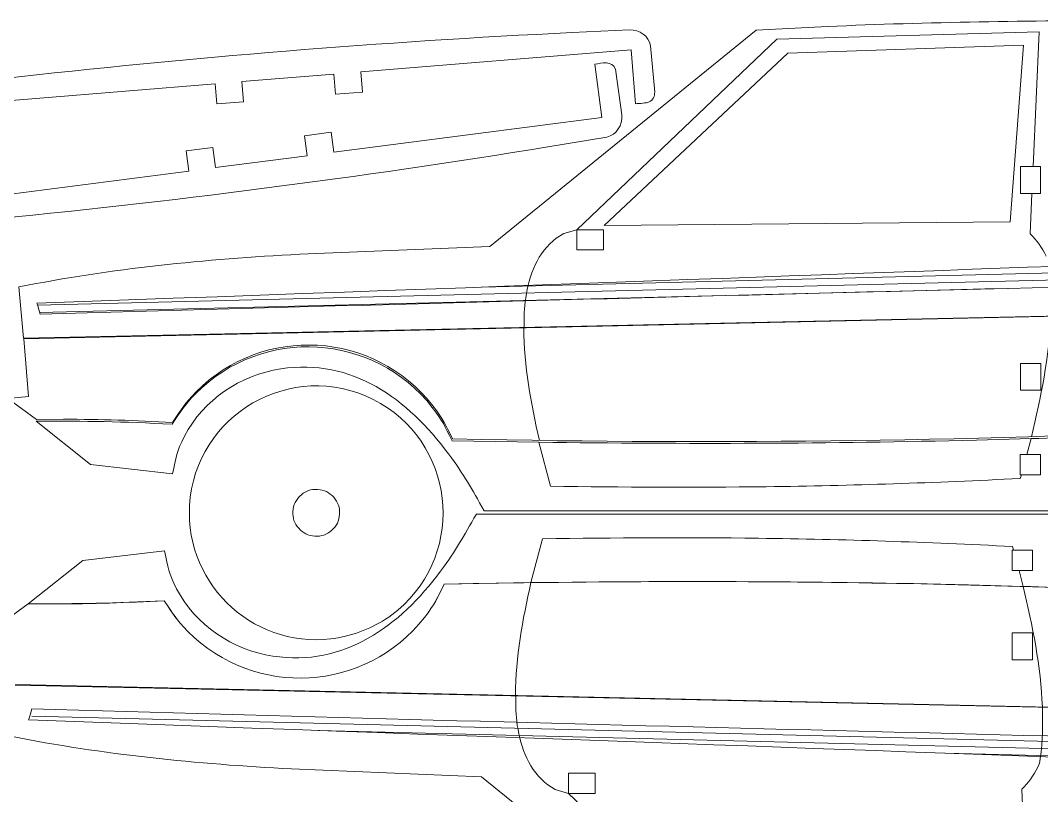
# Model space of a CAD drawing. Header units: centimetres. Extents: x -29.2 to 29, y -19.2 to 19.
# Drawn here: x -22.7 to -9.8, y -10.05 to -0.26 of the extents above; entities that cross this region are included whole.
import ezdxf

# ---------------------------------------------------------------- set-up
doc = ezdxf.new("R2010")
doc.units = ezdxf.units.CM
doc.header["$MEASUREMENT"] = 0
doc.layers.add('Camada 1', color=7, linetype='Continuous')

msp = doc.modelspace()

# ---------------------------------------------------------------- linework, layer by layer
at = {"layer": 'Camada 1', "color": 3, "lineweight": 9}
for points in [[(-13.40268, -0.38689), (-13.40268, -0.38689), (-16.76934, -3.11758), (-16.76934, -3.11758)], [(-15.00537, -0.38439), (-15.00537, -0.38439), (-15.72865, -0.417), (-15.72865, -0.417)], [(-14.73707, -0.58374), (-14.76402, -0.4584), (-14.87208, -0.38035), (-15.00537, -0.38439)], [(-12.50204, -0.34081), (-12.50204, -0.34081), (-13.40268, -0.38689), (-13.40268, -0.38689)], [(-8.6685, -0.2641), (-9.93508, -0.26752), (-11.2374, -0.28409), (-12.50204, -0.34081)], [(-15.72865, -0.417), (-18.13028, -0.53312), (-20.55503, -0.72979), (-22.94397, -1.00224)], [(-18.39904, -0.9145), (-18.39904, -0.9145), (-14.98488, -0.63703), (-14.98488, -0.63703)], [(-14.98488, -0.63703), (-14.98488, -0.63703), (-14.92978, -1.31632), (-14.92978, -1.31632)], [(-14.68594, -1.16834), (-14.68594, -1.16834), (-14.73707, -0.58374), (-14.73707, -0.58374)], [(-13.00426, -0.67872), (-13.00426, -0.67872), (-10.02743, -0.57508), (-10.02743, -0.57508)], [(-10.02743, -0.57508), (-10.02743, -0.57508), (-10.1934, -2.80946), (-10.1934, -2.80946)], [(-15.18218, -0.87819), (-15.22816, -0.76636), (-15.35115, -0.80474), (-15.44287, -0.81658)], [(-15.32216, -2.85214), (-15.32216, -2.85214), (-13.00426, -0.67872), (-13.00426, -0.67872)], [(-15.44287, -0.81658), (-15.44287, -0.81658), (-15.35577, -1.49097), (-15.35577, -1.49097)], [(-15.10288, -1.45831), (-15.10288, -1.45831), (-15.18218, -0.87819), (-15.18218, -0.87819)], [(-19.90169, -1.03638), (-19.90169, -1.03638), (-18.73791, -0.94198), (-18.73791, -0.94198)], [(-18.73791, -0.94198), (-18.73791, -0.94198), (-18.7173, -1.19614), (-18.7173, -1.19614)], [(-18.37842, -1.16866), (-18.37842, -1.16866), (-18.39904, -0.9145), (-18.39904, -0.9145)], [(-23.64245, -1.34078), (-23.64245, -1.34078), (-20.24051, -1.06407), (-20.24051, -1.06407)], [(-20.24051, -1.06407), (-20.24051, -1.06407), (-20.21989, -1.31824), (-20.21989, -1.31824)], [(-19.88102, -1.29054), (-19.88102, -1.29054), (-19.90169, -1.03638), (-19.90169, -1.03638)], [(-18.7173, -1.19614), (-18.7173, -1.19614), (-18.37842, -1.16866), (-18.37842, -1.16866)], [(-14.75479, -1.29237), (-14.70815, -1.26844), (-14.68327, -1.22098), (-14.68594, -1.16834)], [(-20.21989, -1.31824), (-20.21989, -1.31824), (-19.88102, -1.29054), (-19.88102, -1.29054)], [(-14.92978, -1.31632), (-14.8794, -1.31185), (-14.79055, -1.31072), (-14.75479, -1.29237)], [(-15.35577, -1.49097), (-15.35577, -1.49097), (-18.74075, -1.92889), (-18.74075, -1.92889)], [(-15.29039, -1.73744), (-15.16711, -1.70474), (-15.09013, -1.58973), (-15.10288, -1.45831)], [(-18.77341, -1.67599), (-18.77341, -1.67599), (-19.11058, -1.71975), (-19.11058, -1.71975)], [(-18.74075, -1.92889), (-18.74075, -1.92889), (-18.77341, -1.67599), (-18.77341, -1.67599)], [(-19.11058, -1.71975), (-19.11058, -1.71975), (-19.07787, -1.97265), (-19.07787, -1.97265)], [(-16.03739, -1.8623), (-16.03739, -1.8623), (-15.29039, -1.73744), (-15.29039, -1.73744)], [(-23.21679, -2.78946), (-20.82314, -2.5594), (-18.41095, -2.24789), (-16.03739, -1.8623)], [(-20.26851, -1.8693), (-20.26851, -1.8693), (-20.6057, -1.91284), (-20.6057, -1.91284)], [(-20.6057, -1.91284), (-20.6057, -1.91284), (-20.57304, -2.16574), (-20.57304, -2.16574)], [(-20.23585, -2.1222), (-20.23585, -2.1222), (-20.26851, -1.8693), (-20.26851, -1.8693)], [(-19.07787, -1.97265), (-19.07787, -1.97265), (-20.23585, -2.1222), (-20.23585, -2.1222)], [(-20.57304, -2.16574), (-20.57304, -2.16574), (-23.97017, -2.60499), (-23.97017, -2.60499)], [(-10.1934, -2.80946), (-10.1934, -2.80946), (-15.32216, -2.85214), (-15.32216, -2.85214)], [(-19.17037, -3.21721), (-20.36046, -3.27808), (-21.5509, -3.39726), (-22.72039, -3.63043)], [(-16.76934, -3.11758), (-16.76934, -3.11758), (-19.17037, -3.21721), (-19.17037, -3.21721)], [(-22.72039, -3.63043), (-22.72039, -3.63043), (-22.66091, -4.27491), (-22.66091, -4.27491)], [(-22.66091, -4.27491), (-22.66091, -4.27491), (-0.34118, -3.79623), (-0.34118, -3.79623)], [(-22.65583, -4.28483), (-22.65583, -4.28483), (-0.34131, -3.79621), (-0.34131, -3.79621)], [(-20.4842, -4.97683), (-19.64056, -4.12359), (-18.23367, -4.20606), (-17.49557, -5.15212)], [(-17.48985, -5.12934), (-18.22797, -4.18325), (-19.63481, -4.10084), (-20.47848, -4.95405)], [(-22.59618, -5.0151), (-22.59618, -5.0151), (-22.65583, -4.28483), (-22.65583, -4.28483)], [(-18.24256, -5.04969), (-19.26977, -4.53367), (-20.4957, -5.24145), (-20.56248, -6.38904)], [(-17.29122, -5.737), (-17.80544, -5.04562), (-18.50671, -4.52519), (-19.40992, -4.66435)], [(-19.40992, -4.66435), (-19.92042, -4.743), (-20.38621, -5.053), (-20.62646, -5.51458)], [(-22.8607, -5.03671), (-22.8607, -5.03671), (-22.59618, -5.0151), (-22.59618, -5.0151)], [(-20.78296, -5.364), (-20.66707, -5.1932), (-20.63808, -5.13246), (-20.4842, -4.97683)], [(-20.47848, -4.95405), (-20.63346, -5.11077), (-20.65633, -5.163), (-20.77724, -5.34121)], [(-22.49496, -5.30302), (-22.49496, -5.30302), (-22.8607, -5.03671), (-22.8607, -5.03671)], [(-17.93166, -7.71032), (-17.04997, -6.96986), (-17.21603, -5.56536), (-18.24256, -5.04969)], [(-17.49557, -5.15212), (-17.35993, -5.32597), (-17.34341, -5.38034), (-17.24412, -5.57155)], [(-17.2384, -5.54877), (-17.33354, -5.36556), (-17.35521, -5.30191), (-17.48985, -5.12934)], [(-22.50068, -5.3258), (-21.87206, -5.32244), (-21.40922, -5.33075), (-20.78296, -5.364)], [(-21.8124, -5.8702), (-21.8124, -5.8702), (-22.50068, -5.3258), (-22.50068, -5.3258)], [(-22.15725, -5.30122), (-22.15725, -5.30122), (-22.49496, -5.30302), (-22.49496, -5.30302)], [(-20.77724, -5.34121), (-21.24948, -5.31615), (-21.68354, -5.29994), (-22.15725, -5.30122)], [(-6.81158, -5.39361), (-10.21113, -5.56907), (-13.46156, -5.61988), (-16.87331, -5.55649)], [(-9.93033, -5.54522), (-8.8851, -5.5126), (-7.86166, -5.47031), (-6.8173, -5.41638)], [(-20.62646, -5.51458), (-20.73198, -5.71729), (-20.72987, -5.77456), (-20.77965, -5.9916)], [(-10.62066, -5.56415), (-10.62066, -5.56415), (-9.93033, -5.54522), (-9.93033, -5.54522)], [(-17.24412, -5.57155), (-17.24412, -5.57155), (-16.14877, -5.59189), (-16.14877, -5.59189)], [(-16.87331, -5.55649), (-16.87331, -5.55649), (-17.2384, -5.54877), (-17.2384, -5.54877)], [(-16.14877, -5.59189), (-14.28827, -5.61471), (-12.48135, -5.61052), (-10.62066, -5.56415)], [(-16.83927, -6.45776), (-17.00646, -6.16904), (-17.08586, -6.01313), (-17.29122, -5.737)], [(-20.77965, -5.9916), (-20.77965, -5.9916), (-21.8124, -5.8702), (-21.8124, -5.8702)], [(-20.56248, -6.38904), (-20.6225, -7.42052), (-19.69986, -8.24063), (-18.68372, -8.06099)], [(-16.93927, -6.4985), (-17.10646, -6.78722), (-17.18586, -6.94313), (-17.39122, -7.21926)], [(-7.2733, -6.4985), (-7.2733, -6.4985), (-16.93927, -6.4985), (-16.93927, -6.4985)], [(-7.1733, -6.45776), (-7.1733, -6.45776), (-16.83927, -6.45776), (-16.83927, -6.45776)], [(-20.87965, -6.96466), (-20.87965, -6.96466), (-21.9124, -7.08606), (-21.9124, -7.08606)], [(-20.72646, -7.44168), (-20.83198, -7.23897), (-20.82987, -7.1817), (-20.87965, -6.96466)], [(-21.9124, -7.08606), (-21.9124, -7.08606), (-22.60068, -7.63046), (-22.60068, -7.63046)], [(-17.39122, -7.21926), (-17.90544, -7.91064), (-18.60671, -8.43107), (-19.50992, -8.29191)], [(-6.9173, -7.53987), (-10.31685, -7.36441), (-13.56728, -7.3136), (-16.97903, -7.37699)], [(-16.24877, -7.36437), (-14.38827, -7.34155), (-12.58135, -7.34574), (-10.72066, -7.39211)], [(-19.50992, -8.29191), (-20.02042, -8.21326), (-20.48621, -7.90326), (-20.72646, -7.44168)], [(-17.59557, -7.80414), (-17.45993, -7.63029), (-17.44341, -7.57592), (-17.34412, -7.38471)], [(-17.34412, -7.38471), (-17.43926, -7.56792), (-17.46093, -7.63157), (-17.59557, -7.80414)], [(-17.34412, -7.38471), (-17.34412, -7.38471), (-16.24877, -7.36437), (-16.24877, -7.36437)], [(-16.97903, -7.37699), (-16.97903, -7.37699), (-17.34412, -7.38471), (-17.34412, -7.38471)], [(-10.72066, -7.39211), (-10.72066, -7.39211), (-10.03033, -7.41104), (-10.03033, -7.41104)], [(-10.03033, -7.41104), (-8.9851, -7.44366), (-7.96166, -7.48595), (-6.9173, -7.53988)], [(-22.60068, -7.63046), (-21.97206, -7.63382), (-21.50922, -7.62551), (-20.88296, -7.59226)], [(-20.88296, -7.59227), (-21.3552, -7.61733), (-21.78926, -7.63354), (-22.26297, -7.63226)], [(-20.88296, -7.59226), (-20.76707, -7.76306), (-20.73808, -7.8238), (-20.5842, -7.97943)], [(-20.5842, -7.97943), (-20.73918, -7.82271), (-20.76205, -7.77048), (-20.88296, -7.59227)], [(-22.60068, -7.63046), (-22.60068, -7.63046), (-22.96642, -7.89677), (-22.96642, -7.89677)], [(-22.26297, -7.63226), (-22.26297, -7.63226), (-22.60068, -7.63046), (-22.60068, -7.63046)], [(-18.59241, -8.04211), (-18.33833, -7.97403), (-18.13565, -7.88163), (-17.93166, -7.71032)], [(-20.5842, -7.97943), (-19.74056, -8.83267), (-18.33367, -8.7502), (-17.59557, -7.80414)], [(-17.59557, -7.80414), (-18.33369, -8.75023), (-19.74053, -8.83264), (-20.5842, -7.97943)], [(-18.68372, -8.06099), (-18.68372, -8.06099), (-18.59241, -8.04211), (-18.59241, -8.04211)], [(-22.76676, -8.65859), (-22.76676, -8.65859), (-0.44703, -9.13727), (-0.44703, -9.13727)], [(-22.76155, -8.64865), (-22.76155, -8.64865), (-0.44703, -9.13727), (-0.44703, -9.13727)], [(-19.27622, -9.71629), (-20.46631, -9.65542), (-21.65675, -9.53624), (-22.82624, -9.30307)], [(-16.87519, -9.81592), (-16.87519, -9.81592), (-19.27622, -9.71629), (-19.27622, -9.71629)], [(-13.50853, -12.54661), (-13.50853, -12.54661), (-16.87519, -9.81592), (-16.87519, -9.81592)]]:
    msp.add_open_spline(points, degree=3, dxfattribs=at)
at = {"layer": 'Camada 1', "color": 1, "lineweight": 9}
for points in [[(-15.67088, -2.9082), (-15.67088, -2.9082), (-13.14292, -0.50243), (-13.14292, -0.50243)], [(-13.14292, -0.50243), (-13.14292, -0.50243), (-9.82868, -0.40643), (-9.82868, -0.40643)], [(-9.82868, -0.40643), (-9.82868, -0.40643), (-9.90442, -2.10877), (-9.90442, -2.10877)], [(-9.91955, -2.44877), (-9.91955, -2.44877), (-9.94227, -2.95952), (-9.94227, -2.95952)], [(-15.92858, -3.01588), (-15.92858, -3.01588), (-15.83586, -2.95687), (-15.83586, -2.95687)], [(-15.83586, -2.95687), (-15.83586, -2.95687), (-15.67088, -2.9082), (-15.67088, -2.9082)], [(-9.94227, -2.95952), (-9.85297, -3.04505), (-9.79624, -3.12898), (-9.74004, -3.23952)], [(-16.31552, -3.76587), (-16.27285, -3.48548), (-16.16458, -3.19023), (-15.92858, -3.01588)], [(-22.49043, -3.8356), (-9.96049, -3.38149), (-3.69553, -3.15443), (-3.69553, -3.15443)], [(-3.23014, -3.29327), (-3.23014, -3.29327), (-16.8629, -3.63165), (-16.8629, -3.63165)], [(-3.29045, -3.38529), (-3.29045, -3.38529), (-22.48306, -3.86167), (-22.48306, -3.86167)], [(-3.34904, -3.47749), (-9.71787, -3.63292), (-16.0832, -3.79319), (-22.45129, -3.97388)], [(-10.22642, -3.64796), (-10.22642, -3.64796), (-22.45761, -3.95155), (-22.45761, -3.95155)], [(-22.45129, -3.97388), (-22.47739, -3.8817), (-22.49043, -3.8356), (-22.49043, -3.8356)], [(-16.33345, -4.1394), (-16.33339, -3.9918), (-16.33805, -3.9139), (-16.31552, -3.76587)], [(-9.92461, -5.52243), (-9.80646, -5.02802), (-9.70053, -4.51018), (-9.68238, -4.00075)], [(-16.33804, -4.14649), (-16.3403, -4.63185), (-16.24915, -5.09828), (-16.14305, -5.56911)], [(-9.93033, -5.54522), (-9.93033, -5.54522), (-9.9823, -5.74699), (-9.9823, -5.74699)], [(-16.00354, -6.14655), (-16.00354, -6.14655), (-16.14877, -5.59189), (-16.14877, -5.59189)], [(-10.0663, -6.04911), (-11.15128, -6.10244), (-12.18848, -6.13917), (-13.27548, -6.15286)], [(-10.05275, -6.00199), (-10.05275, -6.00199), (-10.0663, -6.04911), (-10.0663, -6.04911)], [(-13.27548, -6.15286), (-14.19146, -6.16439), (-15.08804, -6.15843), (-16.00354, -6.14655)], [(-16.10354, -6.80971), (-16.10354, -6.80971), (-16.24877, -7.36437), (-16.24877, -7.36437)], [(-13.37548, -6.8034), (-14.29146, -6.79187), (-15.18804, -6.79783), (-16.10354, -6.80971)], [(-10.1663, -6.90715), (-11.25128, -6.85382), (-12.28848, -6.81709), (-13.37548, -6.8034)], [(-10.15275, -6.95427), (-10.15275, -6.95427), (-10.1663, -6.90715), (-10.1663, -6.90715)], [(-10.03033, -7.41104), (-10.03033, -7.41104), (-10.0823, -7.20927), (-10.0823, -7.20927)], [(-16.44376, -8.78699), (-16.44602, -8.30163), (-16.35487, -7.8352), (-16.24877, -7.36437)], [(-10.03033, -7.41105), (-9.91218, -7.90546), (-9.80625, -8.4233), (-9.7881, -8.93273)], [(-16.4393, -8.7941), (-16.43924, -8.9417), (-16.4439, -9.0196), (-16.42137, -9.16763)], [(-22.55714, -8.95962), (-22.58324, -9.0518), (-22.59628, -9.0979), (-22.59628, -9.0979)], [(-3.45489, -9.45601), (-9.82372, -9.30058), (-16.18905, -9.14031), (-22.55714, -8.95962)], [(-9.81432, -9.58628), (-9.78167, -9.34497), (-9.78629, -9.17655), (-9.78639, -8.93696)], [(-22.59628, -9.0979), (-10.06634, -9.55201), (-3.80138, -9.77907), (-3.80138, -9.77907)], [(-22.55714, -9.05014), (-22.55714, -9.05014), (-3.41104, -9.52536), (-3.41104, -9.52536)], [(-18.9375, -9.2305), (-18.9375, -9.2305), (-3.35109, -9.61737), (-3.35109, -9.61737)], [(-16.42137, -9.16763), (-16.3787, -9.44802), (-16.27043, -9.74327), (-16.03443, -9.91762)], [(-11.01184, -9.51775), (-11.01184, -9.51775), (-3.28984, -9.70941), (-3.28984, -9.70941)], [(-9.84589, -9.69398), (-9.81857, -9.64022), (-9.82285, -9.64935), (-9.81432, -9.58628)], [(-10.04812, -9.97398), (-9.95882, -9.88845), (-9.90209, -9.80452), (-9.84589, -9.69398)], [(-16.03443, -9.91762), (-16.03443, -9.91762), (-15.94171, -9.97663), (-15.94171, -9.97663)], [(-15.94171, -9.97663), (-15.94171, -9.97663), (-15.77673, -10.0253), (-15.77673, -10.0253)], [(-15.77673, -10.0253), (-15.77673, -10.0253), (-13.24877, -12.43107), (-13.24877, -12.43107)], [(-10.0254, -10.48473), (-10.0254, -10.48473), (-10.04812, -9.97398), (-10.04812, -9.97398)]]:
    msp.add_open_spline(points, degree=3, dxfattribs=at)
at = {"layer": 'Camada 1', "lineweight": 9}
for points in [[(-9.8097, -2.10881), (-9.8097, -2.10881), (-10.06506, -2.1087), (-10.06506, -2.1087)], [(-10.06506, -2.1087), (-10.06506, -2.1087), (-10.06506, -2.44877), (-10.06506, -2.44877)], [(-9.80985, -2.44877), (-9.80985, -2.44877), (-9.8097, -2.10881), (-9.8097, -2.10881)], [(-10.06506, -2.44877), (-10.06506, -2.44877), (-9.80985, -2.44877), (-9.80985, -2.44877)], [(-15.67088, -2.9082), (-15.67088, -2.9082), (-15.33088, -2.9082), (-15.33088, -2.9082)], [(-15.67088, -3.16319), (-15.67088, -3.16319), (-15.67088, -2.9082), (-15.67088, -2.9082)], [(-15.33088, -2.9082), (-15.33088, -2.9082), (-15.33088, -3.16319), (-15.33088, -3.16319)], [(-15.33088, -3.16319), (-15.33088, -3.16319), (-15.67088, -3.16319), (-15.67088, -3.16319)], [(-9.80719, -4.59463), (-9.80719, -4.59463), (-10.06219, -4.59463), (-10.06219, -4.59463)], [(-10.06219, -4.59463), (-10.06219, -4.59463), (-10.06219, -4.93466), (-10.06219, -4.93466)], [(-9.80719, -4.93466), (-9.80719, -4.93466), (-9.80719, -4.59463), (-9.80719, -4.59463)], [(-10.06219, -4.93466), (-10.06219, -4.93466), (-9.80719, -4.93466), (-9.80719, -4.93466)], [(-9.9823, -5.74699), (-9.9823, -5.74699), (-10.06791, -5.747), (-10.06791, -5.747)], [(-10.06791, -5.747), (-10.06791, -5.747), (-10.06791, -6.00199), (-10.06791, -6.00199)], [(-9.81291, -5.74699), (-9.81291, -5.74699), (-9.9823, -5.74699), (-9.9823, -5.74699)], [(-9.81291, -6.00199), (-9.81291, -6.00199), (-9.81291, -5.74699), (-9.81291, -5.74699)], [(-10.06791, -6.00199), (-10.06791, -6.00199), (-10.05275, -6.00199), (-10.05275, -6.00199)], [(-10.05275, -6.00199), (-10.05275, -6.00199), (-9.81291, -6.00199), (-9.81291, -6.00199)], [(-18.83204, -6.21471), (-18.89615, -6.18356), (-18.99197, -6.17784), (-19.05933, -6.20114)], [(-19.18687, -6.28744), (-19.18687, -6.28744), (-19.22965, -6.35227), (-19.22965, -6.35227)], [(-19.12878, -6.2359), (-19.12878, -6.2359), (-19.18687, -6.28744), (-19.18687, -6.28744)], [(-19.05933, -6.20114), (-19.05933, -6.20114), (-19.12878, -6.2359), (-19.12878, -6.2359)], [(-18.68091, -6.38502), (-18.70421, -6.31767), (-18.76793, -6.24585), (-18.83204, -6.21471)], [(-19.22965, -6.35227), (-19.26079, -6.41637), (-19.26651, -6.51223), (-19.24321, -6.57956)], [(-18.69449, -6.61231), (-18.66333, -6.5482), (-18.65761, -6.45238), (-18.68091, -6.38502)], [(-19.24321, -6.57956), (-19.21991, -6.64692), (-19.1562, -6.71872), (-19.09208, -6.74987)], [(-18.86479, -6.76343), (-18.79741, -6.74013), (-18.72564, -6.67643), (-18.69449, -6.61231)], [(-19.09208, -6.74987), (-19.02795, -6.78103), (-18.93216, -6.78674), (-18.86479, -6.76343)], [(-10.16791, -7.20926), (-10.16791, -7.20926), (-10.16791, -6.95427), (-10.16791, -6.95427)], [(-10.16791, -6.95427), (-10.16791, -6.95427), (-10.15275, -6.95427), (-10.15275, -6.95427)], [(-10.15275, -6.95427), (-10.15275, -6.95427), (-9.91291, -6.95427), (-9.91291, -6.95427)], [(-9.91291, -6.95427), (-9.91291, -6.95427), (-9.91291, -7.20927), (-9.91291, -7.20927)], [(-10.0823, -7.20927), (-10.0823, -7.20927), (-10.16791, -7.20926), (-10.16791, -7.20926)], [(-9.91291, -7.20927), (-9.91291, -7.20927), (-10.0823, -7.20927), (-10.0823, -7.20927)], [(-10.16791, -8.33885), (-10.16791, -8.33885), (-10.16791, -7.99882), (-10.16791, -7.99882)], [(-10.16791, -7.99882), (-10.16791, -7.99882), (-9.91291, -7.99882), (-9.91291, -7.99882)], [(-9.91291, -7.99882), (-9.91291, -7.99882), (-9.91291, -8.33885), (-9.91291, -8.33885)], [(-9.91291, -8.33885), (-9.91291, -8.33885), (-10.16791, -8.33885), (-10.16791, -8.33885)], [(-15.77673, -9.77031), (-15.77673, -9.77031), (-15.43673, -9.77031), (-15.43673, -9.77031)], [(-15.77673, -10.0253), (-15.77673, -10.0253), (-15.77673, -9.77031), (-15.77673, -9.77031)], [(-15.43673, -9.77031), (-15.43673, -9.77031), (-15.43673, -10.0253), (-15.43673, -10.0253)], [(-15.43673, -10.0253), (-15.43673, -10.0253), (-15.77673, -10.0253), (-15.77673, -10.0253)]]:
    msp.add_open_spline(points, degree=3, dxfattribs=at)

doc.saveas('drawing.dxf')
